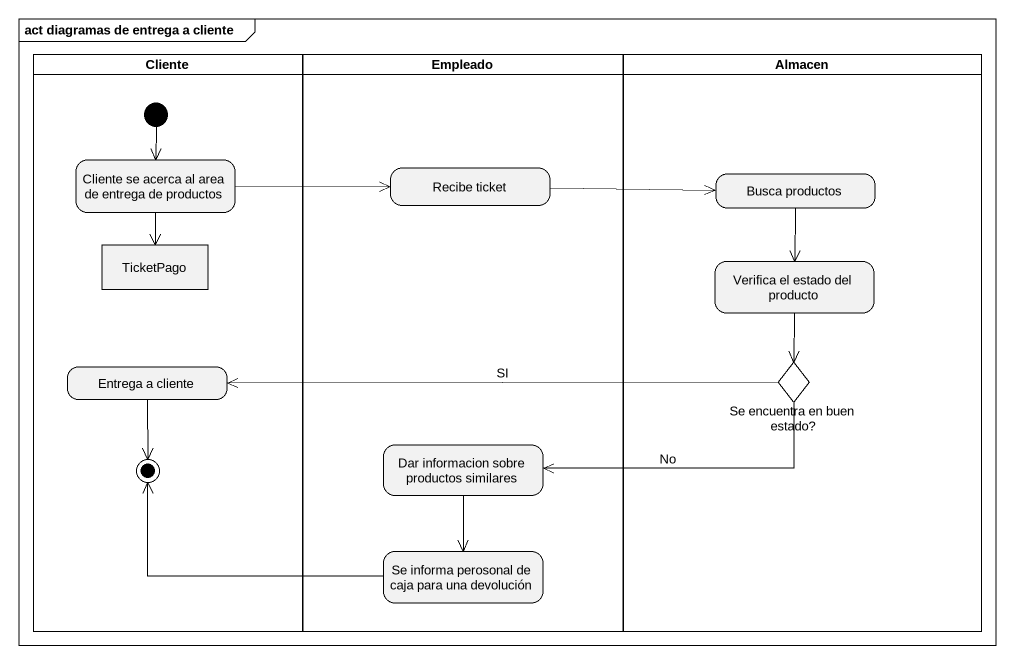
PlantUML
@startuml
mainframe act diagramas de entrega a cliente
hide empty description
state Cliente <<partition>> {
  state "Cliente se acerca al area de entrega de productos" as Cliente_se_acerca_al_area
  state TicketPago <<object>>
  state "Entrega a cliente" as Entrega_a_cliente
  state final1 <<end>>
  [*] --> Cliente_se_acerca_al_area
}
state Empleado <<partition>> {
  state "Recibe ticket" as Recibe_ticket
  state "Dar informacion sobre productos similares" as Dar_informacion_sobre
  state "Se informa perosonal de caja para una devolución" as Se_informa_perosonal_de
}
state Almacen <<partition>> {
  state "Busca productos" as Busca_productos
  state "Verifica el estado del producto" as Verifica_el_estado_del
  state "Se encuentra en buen estado?" as Se_encuentra_en_buen_estado <<choice>>
}
Cliente_se_acerca_al_area -right-> Recibe_ticket
Cliente_se_acerca_al_area --> TicketPago
Recibe_ticket -right-> Busca_productos
Busca_productos --> Verifica_el_estado_del
Verifica_el_estado_del --> Se_encuentra_en_buen_estado
Entrega_a_cliente --> final1
Se_encuentra_en_buen_estado -left-> Entrega_a_cliente : SI
Se_encuentra_en_buen_estado -left-> Dar_informacion_sobre : No
Dar_informacion_sobre --> Se_informa_perosonal_de
Se_informa_perosonal_de -left-> final1
@enduml
